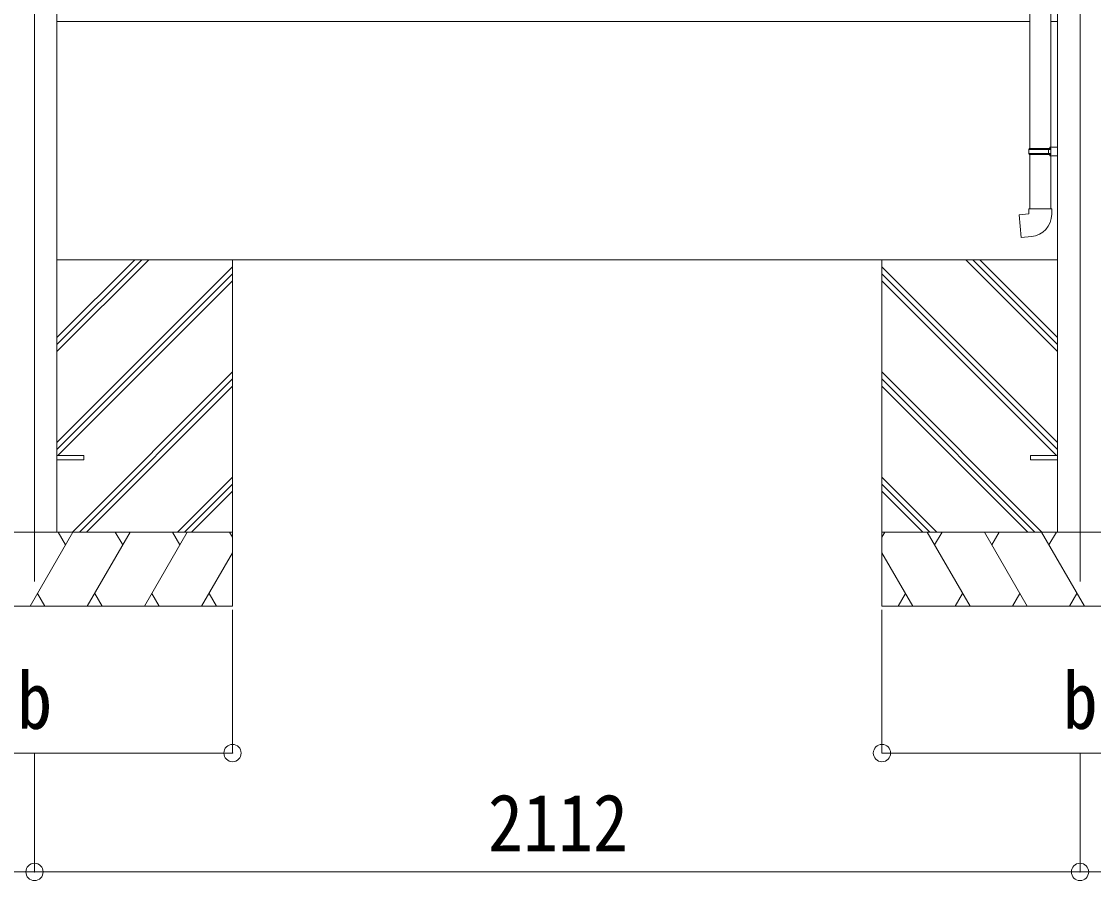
# Model space of a CAD drawing. Units: millimetres at full size, sheet at 1:35; details may follow other scales. Extents: x -9783 to 9892, y -6828 to 6752.
# Drawn here: x 416 to 2582, y -2251 to -516 of the extents above; entities that cross this region are included whole.
import ezdxf
from ezdxf.enums import TextEntityAlignment as Align

# ---------------------------------------------------------------- set-up
doc = ezdxf.new("R2010")
doc.units = ezdxf.units.MM
doc.header["$LTSCALE"] = 35
doc.header["$PDMODE"] = 32
doc.header["$PDSIZE"] = 35
for name, color, linetype, lineweight in [('0-0_0', 7, 'Continuous', 9), ('0-1_本体', 4, 'Continuous', 9), ('0-2_部品', 7, 'Continuous', 9), ('0-8_PARTS2', 2, 'Continuous', 9), ('0-A_寸法', 6, 'Continuous', 9), ('1-1_GLASS', 4, 'Continuous', 9)]:
    doc.layers.add(name, color=color, linetype=linetype, lineweight=lineweight)
doc.styles.add('ＭＳ ゴシック', font='')
doc.styles.get('ＭＳ ゴシック').set_extended_font_data('MS Gothic')

msp = doc.modelspace()

# ---------------------------------------------------------------- linework, layer by layer
at = {"layer": '0-0_0'}
for p, q in [((487.42, -1182.55), (673.05, -996.92)), ((487.42, -1168.41), (658.9, -996.92)), ((487.42, -1154.27), (644.76, -996.92)), ((487.42, -996.92), (2169.01, -996.92)), ((487.42, -1366.4), (842.22, -1011.6)), ((2509.02, -996.92), (827.42, -996.92)), ((842.22, -996.92), (842.22, -1696.92)), ((2154.22, -996.92), (2154.22, -1696.92)), ((2509.02, -1366.4), (2154.22, -1011.6)), ((2509.02, -1182.55), (2323.38, -996.92)), ((2509.02, -1168.41), (2337.53, -996.92)), ((2509.02, -1154.27), (2351.67, -996.92)), ((487.42, -1380.54), (842.22, -1025.74)), ((2509.02, -1380.54), (2154.22, -1025.74)), ((489.68, -1392.42), (842.22, -1039.89)), ((2506.76, -1392.42), (2154.22, -1039.89)), ((519.02, -1546.92), (842.22, -1223.73)), ((2477.41, -1546.92), (2154.22, -1223.73)), ((533.17, -1546.92), (842.22, -1237.87)), ((547.31, -1546.92), (842.22, -1252.02)), ((2463.27, -1546.92), (2154.22, -1237.87)), ((2449.12, -1546.92), (2154.22, -1252.02)), ((731.16, -1546.92), (842.22, -1435.86)), ((745.3, -1546.92), (842.22, -1450.01)), ((2265.27, -1546.92), (2154.22, -1435.86)), ((2251.13, -1546.92), (2154.22, -1450.01)), ((759.44, -1546.92), (842.22, -1464.15)), ((2236.99, -1546.92), (2154.22, -1464.15)), ((842.22, -1546.92), (42.22, -1546.92)), ((433.37, -1696.92), (519.97, -1546.92)), ((504.97, -1572.9), (489.97, -1546.92)), ((548.84, -1696.92), (635.44, -1546.92)), ((620.44, -1572.9), (605.44, -1546.92)), ((664.31, -1696.92), (750.91, -1546.92)), ((720.91, -1546.92), (735.91, -1572.9)), ((836.38, -1546.92), (842.22, -1557.02)), ((2154.22, -1546.92), (2954.22, -1546.92)), ((2160.05, -1546.92), (2154.22, -1557.02)), ((2332.12, -1696.92), (2245.52, -1546.92)), ((2275.52, -1546.92), (2260.52, -1572.9)), ((2447.59, -1696.92), (2360.99, -1546.92)), ((2375.99, -1572.9), (2390.99, -1546.92)), ((2563.06, -1696.92), (2476.46, -1546.92)), ((2491.46, -1572.9), (2506.46, -1546.92)), ((779.78, -1696.92), (842.22, -1588.78)), ((2216.65, -1696.92), (2154.22, -1588.78)), ((448.37, -1670.94), (463.37, -1696.92)), ((563.84, -1670.94), (578.84, -1696.92)), ((679.31, -1670.94), (694.31, -1696.92)), ((794.78, -1670.94), (809.78, -1696.92)), ((2201.65, -1670.94), (2186.65, -1696.92)), ((2317.12, -1670.94), (2302.12, -1696.92)), ((2432.59, -1670.94), (2417.59, -1696.92)), ((2548.06, -1670.94), (2533.06, -1696.92)), ((42.22, -1696.92), (842.22, -1696.92)), ((2954.22, -1696.92), (2154.22, -1696.92))]:
    msp.add_line(p, q, dxfattribs=at)
at = {"layer": '0-1_本体'}
for p, q in [((487.42, 1629.46), (487.42, -1546.92)), ((2509.02, 1629.46), (2509.02, -1546.92))]:
    msp.add_line(p, q, dxfattribs=at)
at = {"layer": '0-2_部品'}
for p, q in [((2453.02, 210.81), (2453.02, -772.35)), ((2495.02, 208.26), (2495.02, -769.79)), ((2451.02, -774.35), (2452.02, -772.35)), ((2451.02, -774.35), (2495.02, -774.35)), ((2451.02, -774.35), (2451.02, -782.35)), ((2452.02, -772.35), (2495.02, -772.35)), ((2490.54, -774.35), (2490.11, -772.35)), ((2493.02, -769.85), (2509.02, -769.38)), ((2493.02, -771.85), (2493.02, -769.85)), ((2493.02, -771.85), (2495.02, -771.85)), ((2509.02, -769.38), (2509.02, -787.32)), ((2451.02, -782.35), (2495.02, -782.35)), ((2451.02, -782.35), (2452.02, -784.35)), ((2452.02, -784.35), (2495.02, -784.35)), ((2453.02, -784.35), (2453.02, -894.35)), ((2493.02, -786.85), (2493.02, -784.85)), ((2493.02, -786.85), (2509.02, -787.32)), ((2495.02, -786.9), (2495.02, -894.35)), ((2451.02, -894.35), (2497.02, -894.35)), ((2451.02, -904.35), (2451.02, -894.35)), ((2497.02, -894.35), (2497.02, -905.26))]:
    msp.add_line(p, q, dxfattribs=at)
at = {"layer": '0-2_部品', "color": 4}
for p, q in [((542.02, -1392.42), (487.22, -1392.42)), ((2454.22, -1392.44), (2454.22, -1401.44)), ((2509.02, -1392.44), (2454.22, -1392.44)), ((2509.02, -1401.44), (2454.22, -1401.44))]:
    msp.add_line(p, q, dxfattribs=at)
at = {"layer": '0-2_部品'}
for points in [[(2490.54, -774.35), (2490.54, -782.35), (2490.11, -784.35)], [(2493.02, -784.85), (2495.02, -784.85), (2495.02, -771.85)], [(2455.94, -950.09), (2435.1, -951.91), (2431.09, -906.09), (2451.02, -904.35)]]:
    msp.add_lwpolyline(points, dxfattribs=at)
at = {"layer": '0-2_部品', "color": 4}
msp.add_lwpolyline([(542.02, -1392.42), (542.02, -1401.42), (487.22, -1401.42)], dxfattribs=at)
at = {"layer": '0-2_部品'}
msp.add_arc((2452.02, -905.26), 45, 275, 0, dxfattribs=at)
at = {"layer": '0-8_PARTS2'}
for p, q in [((442.22, 1603.08), (442.22, -1646.92)), ((2554.22, 1603.08), (2554.22, -1646.92))]:
    msp.add_line(p, q, dxfattribs=at)
at = {"layer": '0-A_寸法'}
for p, q in [((842.22, -1993.31), (842.22, -1704.34)), ((2154.22, -1993.31), (2154.22, -1704.34)), ((42.22, -1993.31), (842.22, -1993.31)), ((442.22, -2233.29), (442.22, -1993.31)), ((2154.22, -1993.31), (2954.22, -1993.31)), ((2554.22, -2233.29), (2554.22, -1993.31)), ((2554.22, -2233.29), (2554.22, -1993.31)), ((-2457.78, -2233.29), (442.22, -2233.29)), ((442.22, -2233.29), (2554.22, -2233.29)), ((2554.22, -2233.29), (5454.22, -2233.29))]:
    msp.add_line(p, q, dxfattribs=at)
for p in [(842.22, -1993.31), (2154.22, -1993.31), (442.22, -2233.29), (2554.22, -2233.29)]:
    msp.add_point(p, dxfattribs=at)
at = {"layer": '1-1_GLASS'}
for p, q in [((487.41, -516.03), (1498.21, -516.03)), ((1498.21, -516.03), (2453.02, -516.03)), ((2495.02, -516.03), (2509.02, -516.03))]:
    msp.add_line(p, q, dxfattribs=at)

# ---------------------------------------------------------------- texts
at = {"layer": '0-A_寸法', "color": 7, "style": 'ＭＳ ゴシック', "width": 0.9}
for s, p in [('b', (407.22, -1978.81)), ('b', (2519.22, -1978.81)), ('2112', (1358.22, -2226.29))]:
    msp.add_text(s, height=115.5, dxfattribs=at).set_placement(p, align=Align.BOTTOM_LEFT)

doc.saveas('drawing.dxf')
